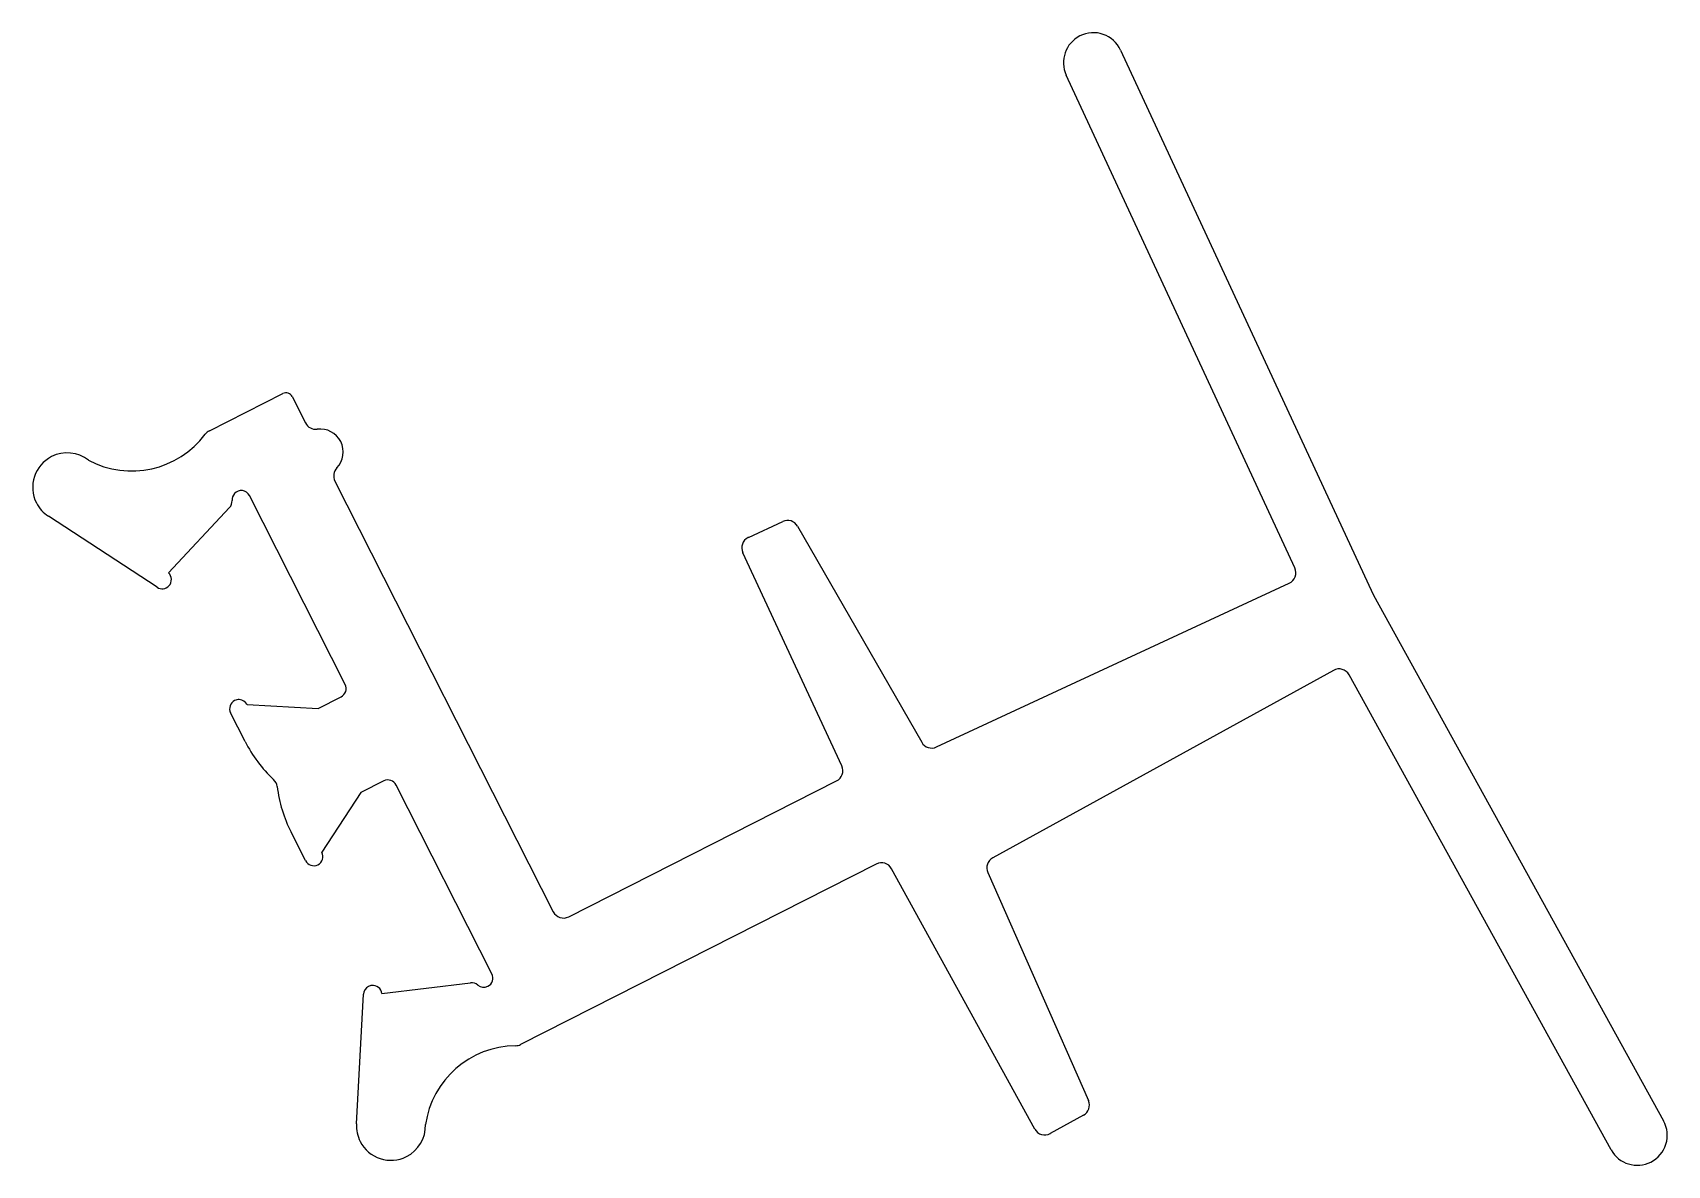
# Model space of a CAD drawing. Extents: x -18.3 to 17.2, y 2.5 to 27.1.
import ezdxf

# ---------------------------------------------------------------- set-up
doc = ezdxf.new("R2010")
doc.units = 0
doc.layers.add('2', color=7, linetype='CONTINUOUS')

msp = doc.modelspace()

# ---------------------------------------------------------------- linework, layer by layer
at = {"layer": '2', "color": 7, "linetype": 'CONTINUOUS'}
for p, q in [((5.297, 26.755), (10.786, 14.925)), ((9.085, 15.504), (4.118, 26.207)), ((-14.501, 18.483), (-12.905, 19.292)), ((-12.703, 19.226), (-12.413, 18.653)), ((-11.55, 12.973), (-13.631, 17.076)), ((-11.773, 17.392), (-7.028, 8.036)), ((-14.063, 16.814), (-15.389, 15.398)), ((-15.635, 15.084), (-17.999, 16.626)), ((-2.789, 16.167), (-2.044, 16.513)), ((-1.722, 16.411), (0.976, 11.717)), ((-0.761, 11.205), (-2.91, 15.835)), ((1.298, 11.615), (8.963, 15.172)), ((10.794, 14.909), (17.096, 3.492)), ((9.924, 13.279), (2.52, 9.206)), ((15.957, 2.863), (10.263, 13.181)), ((-13.682, 12.535), (-12.137, 12.451)), ((-12.137, 12.451), (-11.638, 12.704)), ((-13.726, 11.736), (-14.039, 12.354)), ((-10.711, 10.876), (-11.21, 10.623)), ((-8.361, 6.686), (-10.442, 10.788)), ((-6.692, 7.926), (-0.875, 10.877)), ((-11.21, 10.623), (-12.055, 9.327)), ((-12.412, 9.146), (-12.725, 9.764)), ((-0.011, 9.072), (-7.74, 5.152)), ((3.432, 3.316), (0.321, 8.97)), ((2.412, 8.886), (4.599, 3.933)), ((-10.754, 6.259), (-8.827, 6.491)), ((-11.305, 3.427), (-11.152, 6.245)), ((4.49, 3.613), (3.771, 3.217))]:
    msp.add_line(p, q, dxfattribs=at)
for centre, radius, start, end in [((4.707, 26.481), 0.65, 116.8936, 204.8936), ((4.707, 26.481), 0.65, 24.8936, 116.8936), ((-12.837, 19.159), 0.15, 26.8936, 116.8936), ((-14.386, 18.257), 0.254, 116.8936, 143.0906), ((-12.19, 18.766), 0.25, 206.8936, 277.4223), ((-12.093, 18.022), 0.5, 316.3648, 97.4223), ((-16.188, 19.61), 2, 242.006, 323.0906), ((-17.59, 17.254), 0.75, 116.8936, 206.8936), ((-17.59, 17.254), 0.75, 51.8686, 116.8936), ((-11.55, 17.505), 0.25, 136.3648, 206.8936), ((-13.809, 16.985), 0.2, 136.8936, 184.5464), ((-13.809, 16.985), 0.2, 26.8936, 136.8936), ((-17.59, 17.254), 0.75, 206.8936, 236.8936), ((-14.211, 16.953), 0.203, 316.8936, 4.5464), ((-1.939, 16.286), 0.25, 29.8936, 114.8936), ((-2.684, 15.941), 0.25, 116.8936, 204.8936), ((-2.684, 15.941), 0.25, 114.8936, 116.8936), ((-15.526, 15.252), 0.2, 316.8936, 46.8935), ((8.858, 15.399), 0.25, 294.8936, 24.8936), ((-15.526, 15.252), 0.2, 236.8935, 316.8936), ((11.013, 15.03), 0.25, 204.8936, 208.8936), ((10.044, 13.06), 0.25, 28.8936, 118.8197), ((-11.729, 12.883), 0.2, 296.8935, 26.8936), ((-13.861, 12.444), 0.2, 116.8936, 206.8936), ((-13.861, 12.444), 0.2, 86.8935, 116.8936), ((-13.861, 12.444), 0.2, 26.8936, 86.8935), ((-11.05, 13.093), 3, 206.8936, 226.7605), ((1.193, 11.842), 0.25, 209.8936, 294.8936), ((-0.988, 11.099), 0.25, 296.8936, 24.8936), ((-13.279, 10.723), 0.254, 7.0266, 46.7605), ((-10.05, 11.121), 3, 187.0266, 206.8935), ((-10.62, 10.698), 0.2, 26.8935, 116.8936), ((-12.234, 9.236), 0.2, 296.8936, 26.8936), ((-12.234, 9.236), 0.2, 206.8936, 296.8936), ((0.102, 8.849), 0.25, 28.8197, 116.8936), ((2.641, 8.987), 0.25, 118.8197, 203.8196), ((-6.805, 8.149), 0.25, 206.8936, 296.8936), ((-10.952, 6.235), 0.2, 116.8936, 176.8936), ((-10.952, 6.235), 0.2, 96.8936, 116.8936), ((-10.952, 6.235), 0.2, 6.8936, 96.8936), ((-8.803, 6.29), 0.203, 49.2407, 96.8936), ((-8.54, 6.595), 0.2, 229.2407, 296.8936), ((-8.54, 6.595), 0.2, 296.8936, 26.8936), ((-7.827, 3.125), 2, 90.6728, 171.7811), ((-7.853, 5.375), 0.25, 270.6728, 296.8936), ((4.37, 3.832), 0.25, 298.8197, 23.8197), ((-10.556, 3.386), 0.75, 176.8936, 206.8936), ((-10.556, 3.386), 0.75, 296.8936, 1.9186), ((3.651, 3.436), 0.25, 208.8197, 298.5303), ((3.651, 3.436), 0.25, 298.5303, 298.8197), ((16.526, 3.178), 0.65, 296.8936, 28.8936), ((-10.556, 3.386), 0.75, 206.8936, 296.8936), ((16.526, 3.178), 0.65, 208.8936, 296.8936)]:
    msp.add_arc(centre, radius, start, end, dxfattribs=at)

doc.saveas('drawing.dxf')
